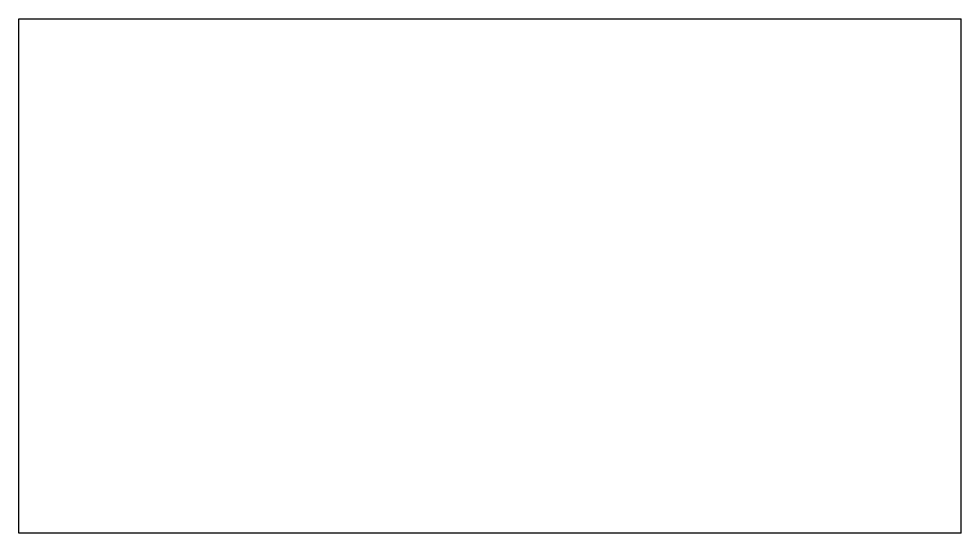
# Model space of a CAD drawing. Units: millimetres at full size, sheet at 1:100. Extents: x -918 to 19041, y -6429 to 4469.
import ezdxf

# ---------------------------------------------------------------- set-up
doc = ezdxf.new("R2010")
doc.units = ezdxf.units.MM
doc.header["$LTSCALE"] = 100
doc.layers.add('0-0', color=7, linetype='Continuous')

msp = doc.modelspace()

# ---------------------------------------------------------------- linework, layer by layer
at = {"layer": '0-0'}
for p, q in [((-918.4, 4469.4), (19040.8, 4469.4)), ((-918.4, -6428.6), (-918.4, 4469.4)), ((19040.8, -6418.6), (19040.8, 4469.4)), ((19030.8, -6428.6), (-918.4, -6428.6)), ((19040.8, -6418.6), (19030.8, -6428.6))]:
    msp.add_line(p, q, dxfattribs=at)

doc.saveas('drawing.dxf')
